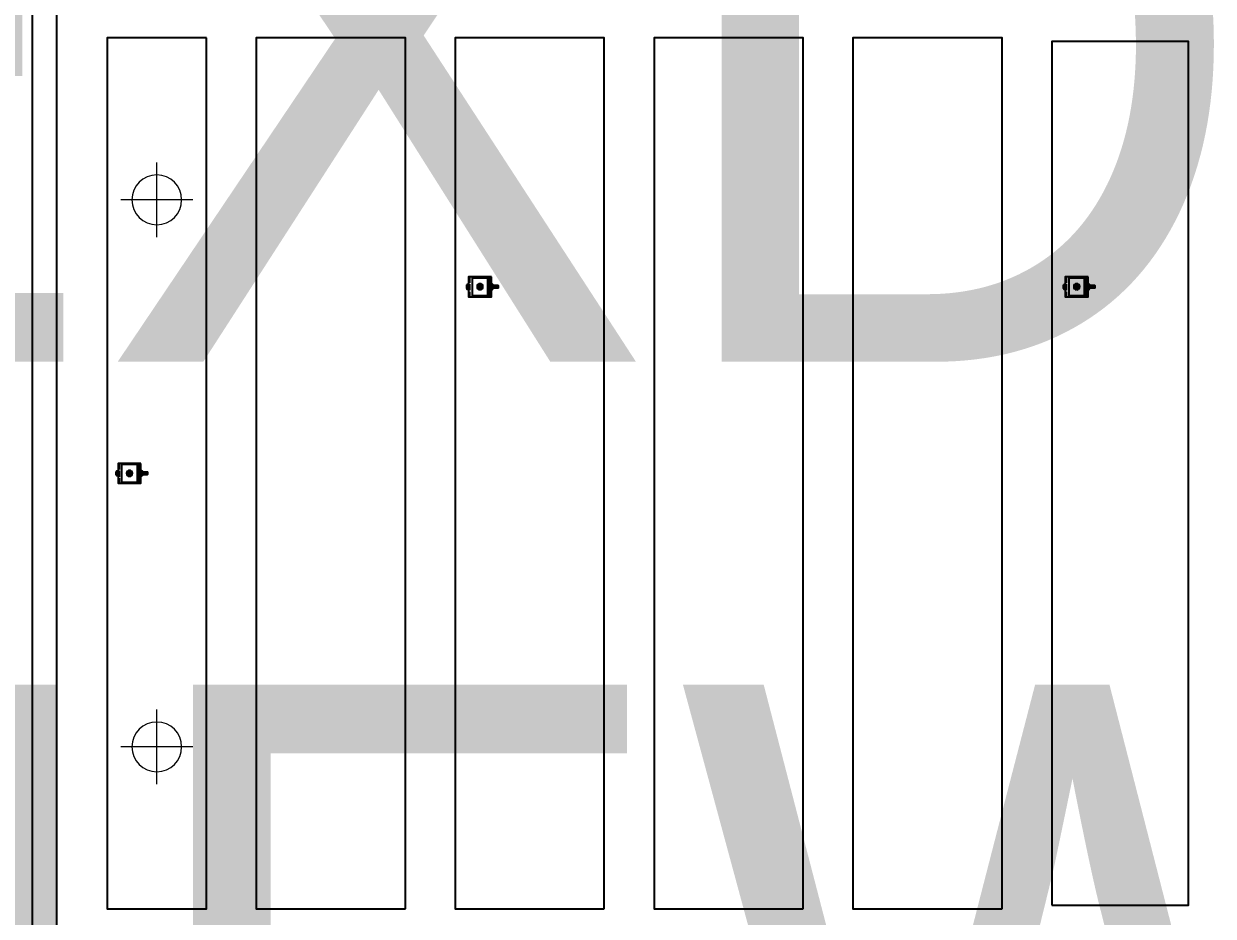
# Model space of a CAD drawing. Header units: millimetres. Extents: x -962357 to -591296, y -195428 to 59420.
# Drawn here: x -738998 to -736605, y 5122 to 6916 of the extents above; entities that cross this region are included whole.
import ezdxf

# ---------------------------------------------------------------- set-up
doc = ezdxf.new("R2010")
doc.units = ezdxf.units.MM
doc.linetypes.add('ACAD_ISO02W100', pattern=[15, 12, -3])
for name, color, linetype in [('000 - CSD_PL_001 - ASCESSORIES', 251, 'Continuous'), ('000 - H A T C H', 8, 'Continuous'), ('000 - WIPEOUT', 250, 'Continuous'), ('001 - ASCESSORIES', 251, 'Continuous'), ('A04_TUBE SERIES', 2, 'Continuous'), ('A11_ALU.SOLID SHEET', 2, 'Continuous')]:
    doc.layers.add(name, color=color, linetype=linetype)
doc.layers.add('A-DETL-GENF', color=2, linetype='Continuous', lineweight=9)
doc.layers.add('E-LITE-EQPM', color=2, linetype='Continuous', lineweight=9)
doc.layers.get('000 - CSD_PL_001 - ASCESSORIES').off()

# ---------------------------------------------------------------- blocks, each defined once
blk = doc.blocks.new('*U362')
blk.add_attdef('EXTR.OVL-LENGTH_', (-25, -59.1), '', height=5)
blk.add_wipeout([(-25, 25), (25, -25), (25, 2475), (-25, 2425)]).dxf.layer = '000 - WIPEOUT'
blk.add_point((0, 0))
at = {"layer": 'A04_TUBE SERIES', "color": 0}
blk.add_lwpolyline([(-25, 25), (25, -25), (25, 2475), (-25, 2425)], close=True, dxfattribs=at)
blk = doc.blocks.new('*U624')
at = {"layer": 'A04_TUBE SERIES', "color": 0, "linetype": 'ByBlock'}
blk.add_blockref('*U362', (6873.5, 25), dxfattribs=at)
blk = doc.blocks.new('*U610')
at = {"color": 3}
for points in [[(-875, 750), (875, 750), (875, 450), (-875, 450)], [(-875, 350), (875, 350), (875, 50), (-875, 50)], [(-875, -50), (875, -50), (875, -350), (-875, -350)], [(-875, -450), (875, -450), (875, -750), (-875, -750)]]:
    blk.add_wipeout(points, dxfattribs=at).dxf.layer = '000 - WIPEOUT'
at = {"layer": 'A11_ALU.SOLID SHEET', "color": 0, "linetype": 'ByBlock'}
for points in [[(-875, 450), (875, 450), (875, 750), (-875, 750)], [(-875, 50), (875, 50), (875, 350), (-875, 350)], [(-875, -350), (875, -350), (875, -50), (-875, -50)], [(-875, -750), (875, -750), (875, -450), (-875, -450)]]:
    blk.add_lwpolyline(points, close=True, dxfattribs=at)
blk = doc.blocks.new('*U397')
at = {"layer": 'Defpoints'}
blk.add_point((0, 0), dxfattribs=at)
blk.add_wipeout([(875, 250), (875, 450), (-875, 450), (-875, 250)]).dxf.layer = '000 - WIPEOUT'
at = {"layer": 'A11_ALU.SOLID SHEET', "color": 0}
blk.add_lwpolyline([(875, 250), (875, 450), (-875, 450), (-875, 250)], close=True, dxfattribs=at)
at = {"layer": 'Defpoints'}
blk.add_point((0, 400), dxfattribs=at)
blk = doc.blocks.new('*U398')
at = {"layer": 'Defpoints'}
blk.add_point((0, 0), dxfattribs=at)
blk.add_wipeout([(868, 250), (868, 524.5), (-868, 524.5), (-868, 250)]).dxf.layer = '000 - WIPEOUT'
at = {"layer": 'A11_ALU.SOLID SHEET', "color": 0}
blk.add_lwpolyline([(868, 250), (868, 524.5), (-868, 524.5), (-868, 250)], close=True, dxfattribs=at)
at = {"layer": 'Defpoints'}
blk.add_point((0, 400), dxfattribs=at)
blk = doc.blocks.new('*U5836')
at = {"layer": 'A11_ALU.SOLID SHEET'}
blk.add_blockref('*U624', (-1149.3, 1182.5), dxfattribs=at)
at = {"layer": 'A11_ALU.SOLID SHEET', "linetype": 'ByBlock', "rotation": 90}
blk.add_blockref('*U610', (6900, 2432.5), dxfattribs=at)
at = {"layer": 'A11_ALU.SOLID SHEET', "linetype": 'ByBlock'}
for name, p, rotation in [('*U397', (6300, 2432.5), 90), ('*U398', (7500, 2432.5), 270)]:
    blk.add_blockref(name, p, dxfattribs=dict(at, rotation=rotation))
blk = doc.blocks.new('LGF_DL_SAA_LowPower_DL1a - LGF_DL_SAA_LowPower_DL1a-8832329-4180-01 LOWER PLATFORM LEVEL - REFLECTED CEILING PLAN')
at = {"layer": 'A-DETL-GENF'}
for p, q in [((0, 75), (0, -75)), ((72.5, 0), (-72.5, 0))]:
    blk.add_line(p, q, dxfattribs=at)
blk.add_circle((0, 0), 50, dxfattribs=at)
blk = doc.blocks.new('C-1-PP19-AR-4180-01-B_20250908-040939_EXDOWNLIGHT')
at = {"layer": 'E-LITE-EQPM', "extrusion": (0, 0, -1), "rotation": 180}
for p in [(-5950, 2982.2), (-5950, 1882.7)]:
    blk.add_blockref('LGF_DL_SAA_LowPower_DL1a - LGF_DL_SAA_LowPower_DL1a-8832329-4180-01 LOWER PLATFORM LEVEL - REFLECTED CEILING PLAN', p, dxfattribs=at)
blk = doc.blocks.new('000 - ASSCESSORIES_FAMELINE_GALV.BRACKET_FITTING_L-PROFILE_BK-08_TOP_VIEW')
at = {"linetype": 'Continuous'}
blk.add_wipeout([(-17.5, 19), (-17.5, -16), (17.5, -16), (17.5, 19)], dxfattribs=at).dxf.layer = '000 - WIPEOUT'
at = {"layer": '001 - ASCESSORIES', "linetype": 'ByBlock'}
blk.add_lwpolyline([(-17.5, 19), (17.5, 19), (17.5, 16), (-17.5, 16)], close=True, dxfattribs=at)
at = {"layer": '001 - ASCESSORIES', "color": 0, "linetype": 'Continuous'}
blk.add_lwpolyline([(-17.5, 19), (-17.5, -16), (17.5, -16), (17.5, 19)], close=True, dxfattribs=at)
at = {"layer": '001 - ASCESSORIES'}
blk.add_circle((0, 0), 3.5, dxfattribs=at)
blk = doc.blocks.new('*U492')
at = {"layer": '001 - ASCESSORIES', "color": 0}
blk.add_blockref('000 - ASSCESSORIES_FAMELINE_GALV.BRACKET_FITTING_L-PROFILE_BK-08_TOP_VIEW', (0, 0), dxfattribs=at)
blk = doc.blocks.new('000 - DYNAMIC_VIEW_ASSCESSORIES_GALV.STUD_FULL_THREAD_1-4_TOP_VIEW')
at = {"layer": '000 - H A T C H'}
h = blk.add_hatch(color=250, dxfattribs=at)
h.dxf.hatch_style = 1
edge = h.paths.add_edge_path()
edge.add_arc((0, 0), 3.18, 0, 360)
at = {"layer": '001 - ASCESSORIES', "color": 0}
blk.add_circle((0, 0), 3.18, dxfattribs=at)
blk = doc.blocks.new('*U485')
at = {"layer": '001 - ASCESSORIES', "color": 0}
blk.add_blockref('000 - DYNAMIC_VIEW_ASSCESSORIES_GALV.STUD_FULL_THREAD_1-4_TOP_VIEW', (0, 0), dxfattribs=at)
blk = doc.blocks.new('000 - ASSCESSORIES_FAMELINE_GALV.BRACKET_FITTING_U-PROFILE_BK-07_TOP_VIEW')
at = {"linetype": 'Continuous'}
blk.add_wipeout([(20, -23), (20, 23), (-20, 23), (-20, -23)], dxfattribs=at).dxf.layer = '000 - WIPEOUT'
at = {"layer": '001 - ASCESSORIES', "linetype": 'ACAD_ISO02W100'}
for p, q in [((20, 21), (-20, 21)), ((20, -21), (-20, -21))]:
    blk.add_line(p, q, dxfattribs=at)
at = {"layer": '001 - ASCESSORIES', "color": 0, "linetype": 'Continuous'}
blk.add_lwpolyline([(20, -23), (20, 23), (-20, 23), (-20, -23)], close=True, dxfattribs=at)
at = {"layer": '001 - ASCESSORIES', "linetype": 'Continuous'}
blk.add_circle((0, 0), 3.5, dxfattribs=at)
blk = doc.blocks.new('*U489')
at = {"layer": '001 - ASCESSORIES', "color": 0, "linetype": 'ByBlock'}
blk.add_blockref('000 - ASSCESSORIES_FAMELINE_GALV.BRACKET_FITTING_U-PROFILE_BK-07_TOP_VIEW', (0, 0), dxfattribs=at)
blk = doc.blocks.new('*U281')
at = {"layer": '001 - ASCESSORIES', "color": 0}
blk.add_lwpolyline([(4.6, 0), (2.3, 4), (-2.3, 4), (-4.6, 0), (-2.3, -4), (2.3, -4)], close=True, dxfattribs=at)
at = {"layer": '001 - ASCESSORIES', "color": 8}
blk.add_circle((0, 0), 3.85, dxfattribs=at)
at = {"layer": '001 - ASCESSORIES', "color": 0}
blk.add_circle((0, 0), 2.6, dxfattribs=at)
blk = doc.blocks.new('*U639')
at = {"layer": '000 - CSD_PL_001 - ASCESSORIES', "color": 0, "rotation": 270}
blk.add_blockref('*U281', (0, 0), dxfattribs=at)
blk = doc.blocks.new('*U308')
at = {"layer": '001 - ASCESSORIES'}
blk.add_lwpolyline([(-0.3, -4.5), (-0.3, -2.5, -19.949874), (0.3, -2.5), (0.3, -4.5)], format="xyb", dxfattribs=at)
blk.add_arc((0, 0), 4.5, 273.1847, 266.8153, dxfattribs=at)
blk = doc.blocks.new('000 - ASSCESSORIES_SPRING_WASHER_M5_TOP_VIEW')
at = {"color": 6}
blk.add_blockref('*U308', (0, 0), dxfattribs=at)
blk = doc.blocks.new('*U641')
at = {"color": 6}
blk.add_blockref('000 - ASSCESSORIES_SPRING_WASHER_M5_TOP_VIEW', (0, 0), dxfattribs=at)
blk = doc.blocks.new('*U307')
at = {"layer": '001 - ASCESSORIES'}
blk.add_lwpolyline([(-0.3, -6), (-0.3, -2.5, -19.949874), (0.2, -2.5), (0.2, -6)], format="xyb", dxfattribs=at)
blk.add_arc((0, 0), 6, 273.1847, 266.8153, dxfattribs=at)
blk = doc.blocks.new('000 - ASSCESSORIES_WASHER_M5_TOP_VIEW')
at = {"color": 6}
blk.add_blockref('*U307', (0, 0), dxfattribs=at)
blk = doc.blocks.new('*U640')
at = {"color": 6}
blk.add_blockref('000 - ASSCESSORIES_WASHER_M5_TOP_VIEW', (0, 0), dxfattribs=at)
blk = doc.blocks.new('*U282')
at = {"color": 1}
for p, q in [((-3.5, 3.5), (3.5, 3.5)), ((-3.5, 0), (3.5, 0))]:
    blk.add_line(p, q, dxfattribs=at)
at = {"color": 0}
for points in [[(-2.3, 3.2, 0.249855), (-4.6, 3.2), (-4.6, 0.3, 0.249855), (-2.3, 0.3)], [(2.3, 3.2, 0.062432), (0, 3.5, 0.062432), (-2.3, 3.2), (-2.3, 0.3, 0.061701), (0, 0, 0.061701), (2.3, 0.3)], [(4.6, 3.2, 0.249855), (2.3, 3.2), (2.3, 0.3, 0.249855), (4.6, 0.3)]]:
    blk.add_lwpolyline(points, format="xyb", close=True, dxfattribs=at)
blk = doc.blocks.new('*U296')
at = {"layer": '000 - H A T C H'}
h = blk.add_hatch(dxfattribs=at)
h.set_pattern_fill('ANSI35', color=8, scale=4, angle=65)
h.set_pattern_definition([(110, (-0.5, 0), (-0.939693, -0.34202), []), (110, (-0.2012, 0.6409), (-0.939693, -0.34202), [1.25, -0.25, 0, -0.25])])
h.paths.add_polyline_path([(0, -2.5), (59.5, -2.5), (59.5, 2.5), (0, 2.5)])
at = {"color": 8}
blk.add_line((59.5, -2.5), (59.5, 2.5), dxfattribs=at)
at = {"color": 1}
blk.add_lwpolyline([(59.5, 2.5), (0, 2.5), (0, -2.5), (59.5, -2.5), (60, -2), (60, 2)], close=True, dxfattribs=at)
blk = doc.blocks.new('*U448')
at = {"layer": '000 - H A T C H'}
h = blk.add_hatch(color=250, dxfattribs=at)
h.dxf.hatch_style = 1
edge = h.paths.add_edge_path()
edge.add_line((-0.3, -4.6), (-3.2, -4.6))
edge.add_arc((-1, -3.5), 2.45, 180, 208.0569, ccw=False)
edge.add_line((-3.5, -3.5), (-3.5, 0))
edge.add_arc((5.9, 0), 9.36, 179.9761, 180.0239, ccw=False)
edge.add_line((-3.5, 0), (-3.5, 0))
edge.add_arc((5.9, 0), 9.36, 179.9761, 180.0239, ccw=False)
edge.add_line((-3.5, 0), (-3.5, 3.5))
edge.add_arc((-1, 3.5), 2.45, 151.9431, 180, ccw=False)
edge.add_line((-3.2, 4.6), (-0.3, 4.6))
edge.add_arc((-2.5, 3.5), 2.45, 360, 388.0569, ccw=False)
edge.add_line((0, 3.5), (0, -3.5))
edge.add_arc((-2.5, -3.5), 2.45, 331.9431, 360, ccw=False)
blk.add_blockref('*U296', (0, 0))
at = {"layer": '001 - ASCESSORIES', "rotation": 90}
blk.add_blockref('*U282', (0, 0), dxfattribs=at)
blk = doc.blocks.new('*U306')
blk.add_wipeout([(-6, 0.65), (6, 0.65), (6, -0.65), (-6, -0.65)]).dxf.layer = '000 - WIPEOUT'
at = {"layer": '001 - ASCESSORIES'}
blk.add_lwpolyline([(-6, 0.65), (6, 0.65), (6, -0.65), (-6, -0.65)], close=True, dxfattribs=at)
blk.add_wipeout([(0.1, -0.65), (6, -0.65), (6, 0.65), (0.1, 0.65)]).dxf.layer = '000 - WIPEOUT'
blk.add_wipeout([(-0.1, -0.65), (-6, -0.65), (-6, 0.65), (-0.1, 0.65)]).dxf.layer = '000 - WIPEOUT'
for points in [[(-0.1, -0.65), (-6, -0.65), (-6, 0.65), (-0.1, 0.65)], [(0.1, -0.65), (6, -0.65), (6, 0.65), (0.1, 0.65)]]:
    blk.add_lwpolyline(points, close=True, dxfattribs=at)
blk = doc.blocks.new('000 - ASSCESSORIES_WASHER_M5_FRONT-SIDE-BACK_VIEW')
at = {"color": 6}
blk.add_blockref('*U306', (0, 0), dxfattribs=at)
blk = doc.blocks.new('*U637')
at = {"color": 6}
blk.add_blockref('000 - ASSCESSORIES_WASHER_M5_FRONT-SIDE-BACK_VIEW', (0, 0), dxfattribs=at)
blk = doc.blocks.new('*U309')
blk.add_wipeout([(-4.5, 0.65), (4.5, 0.65), (4.5, -0.65), (-4.5, -0.65)]).dxf.layer = '000 - WIPEOUT'
at = {"layer": '001 - ASCESSORIES'}
blk.add_lwpolyline([(-4.5, 0.65), (4.5, 0.65), (4.5, -0.65), (-4.5, -0.65)], close=True, dxfattribs=at)
blk.add_wipeout([(0.1, -0.95), (4.5, -0.65), (4.5, 0.65), (0.1, 0.35)]).dxf.layer = '000 - WIPEOUT'
blk.add_wipeout([(-0.1, -0.35), (-4.5, -0.65), (-4.5, 0.65), (-0.1, 0.95)]).dxf.layer = '000 - WIPEOUT'
for points in [[(-0.1, -0.35), (-4.5, -0.65), (-4.5, 0.65), (-0.1, 0.95)], [(0.1, -0.95), (4.5, -0.65), (4.5, 0.65), (0.1, 0.35)]]:
    blk.add_lwpolyline(points, close=True, dxfattribs=at)
blk = doc.blocks.new('000 - ASSCESSORIES_SPRING_WASHER_M5_FRONT-SIDE-BACK_VIEW')
at = {"color": 6}
blk.add_blockref('*U309', (0, 0), dxfattribs=at)
blk = doc.blocks.new('*U638')
at = {"color": 6}
blk.add_blockref('000 - ASSCESSORIES_SPRING_WASHER_M5_FRONT-SIDE-BACK_VIEW', (0, 0), dxfattribs=at)
blk = doc.blocks.new('*U486')
at = {"layer": '001 - ASCESSORIES'}
blk.add_blockref('*U448', (-23, 0), dxfattribs=at)
at = {"layer": '001 - ASCESSORIES', "color": 6, "rotation": 180}
for name in ['*U640', '*U641']:
    blk.add_blockref(name, (0, 0), dxfattribs=at)
at = {"layer": '001 - ASCESSORIES', "color": 2, "rotation": 270}
blk.add_blockref('*U639', (0, 0), dxfattribs=at)
blk.add_blockref('*U639', (0, 0), dxfattribs=at)
at = {"layer": '001 - ASCESSORIES', "color": 0, "rotation": 90}
blk.add_blockref('*U489', (0, 0), dxfattribs=at)
at = {"layer": '001 - ASCESSORIES', "color": 0, "rotation": 270}
blk.add_blockref('*U492', (0, 0), dxfattribs=at)
at = {"layer": '001 - ASCESSORIES', "color": 6}
for name in ['*U640', '*U641']:
    blk.add_blockref(name, (0, 0), dxfattribs=at)
at = {"layer": '001 - ASCESSORIES', "color": 2, "rotation": 90}
blk.add_blockref('*U639', (0, 0), dxfattribs=at)
blk.add_blockref('*U639', (0, 0), dxfattribs=at)
at = {"layer": '001 - ASCESSORIES', "color": 1}
blk.add_blockref('*U485', (0, 0), dxfattribs=at)
at = {"layer": '001 - ASCESSORIES', "rotation": 90}
blk.add_blockref('*U637', (23.65, 0), dxfattribs=at)
blk.add_blockref('*U638', (25.25, 0), dxfattribs=at)
blk = doc.blocks.new('C-1-PP19-AR-4180-01-B_20250903-141828_ERROR_HANGING')
at = {"layer": '000 - CSD_PL_001 - ASCESSORIES', "linetype": 'ByBlock'}
for p in [(6600, 2807.5), (7800, 2807.5), (5895.1, 2432.5)]:
    blk.add_blockref('*U486', p, dxfattribs=at)

msp = doc.modelspace()

# ---------------------------------------------------------------- block references
msp.add_blockref('*U5836', (-744680, 3580))

# ---------------------------------------------------------------- next in the draw order: block references
msp.add_blockref('C-1-PP19-AR-4180-01-B_20250908-040939_EXDOWNLIGHT', (-744680, 3580))

# ---------------------------------------------------------------- next in the draw order: block references
msp.add_blockref('C-1-PP19-AR-4180-01-B_20250903-141828_ERROR_HANGING', (-744680, 3580))

# ---------------------------------------------------------------- next in the draw order: texts
at = {"char_height": 1250, "attachment_point": 1}
for s, insert, width in [('C-1-PP19-AR-4180-01-B_20250908-040939_EXDOWNLIGHT', (-773972.2, 7486.7), 60593.75), ('C-1-PP19-AR-4180-01-B_20250903-141828_NEWCL', (-774012.5, 5588.1), 52718.75)]:
    msp.add_mtext(s, dxfattribs=dict(at, insert=insert, width=width))

doc.saveas('drawing.dxf')
